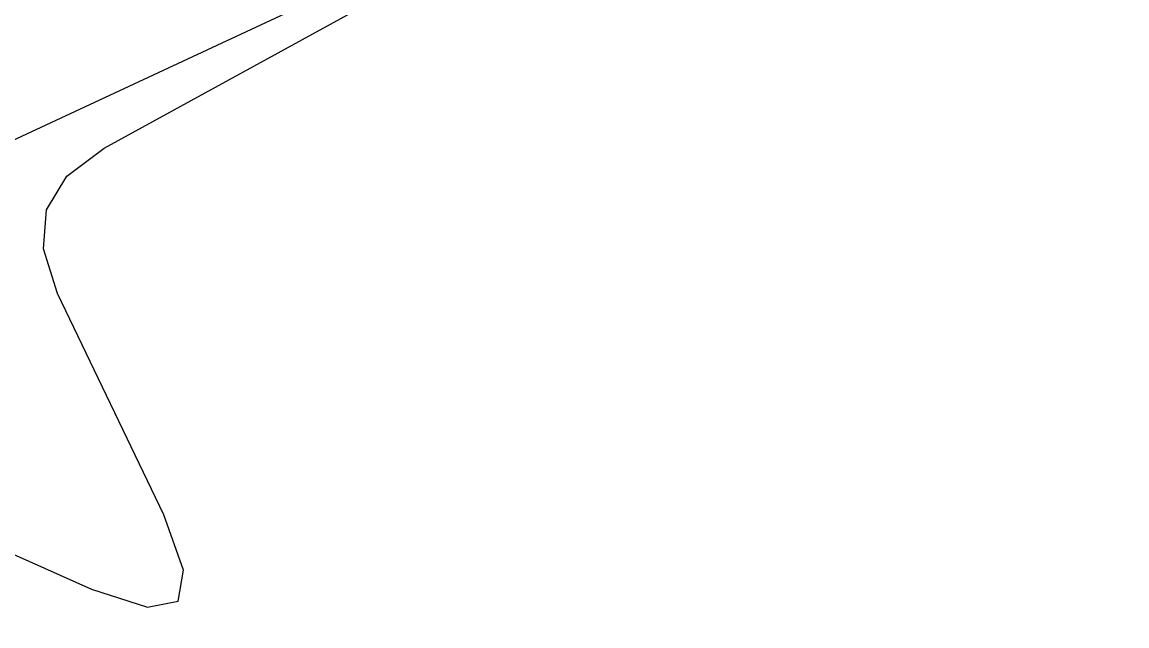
# Model space of a CAD drawing. Extents: x 2498567 to 2501210, y 7092229 to 7094464.
# Drawn here: x 2499449.53 to 2499463.92, y 7093135.76 to 7093143.62 of the extents above; entities that cross this region are included whole.
import ezdxf

# ---------------------------------------------------------------- set-up
doc = ezdxf.new("R2010")
doc.units = 0
doc.header["$MEASUREMENT"] = 0
doc.linetypes.add('HIDDEN', pattern=[0.375, 0.25, -0.125])
doc.layers.add('9', color=7, linetype='Continuous', lineweight=0)
doc.layers.add('Level 31', color=254, linetype='Continuous', lineweight=0)
doc.layers.add('GRID', color=254, linetype='HIDDEN')
doc.styles.get("Standard").update_dxf_attribs({"font": 'ARIALBD.TTF'})

msp = doc.modelspace()

# ---------------------------------------------------------------- linework, layer by layer
at = {"layer": 'GRID', "color": 252, "linetype": 'HIDDEN', "lineweight": 0, "ltscale": 35}
msp.add_line((2498898.649, 7092885.268), (2500878.278, 7093808.326), dxfattribs=at)
at = {"layer": 'Level 31', "color": 35, "linetype": 'Continuous', "lineweight": 13}
for p, q in [((2499450.602, 7093141.976), (2499467.12, 7093151.035)), ((2499450.114, 7093141.611), (2499450.602, 7093141.976)), ((2499449.85, 7093141.174), (2499450.114, 7093141.611)), ((2499449.81, 7093140.665), (2499449.85, 7093141.174)), ((2499449.994, 7093140.084), (2499449.81, 7093140.665)), ((2499451.377, 7093137.206), (2499449.994, 7093140.084)), ((2499446.186, 7093138.13), (2499450.437, 7093136.239)), ((2499451.635, 7093136.485), (2499451.377, 7093137.206)), ((2499451.565, 7093136.083), (2499451.635, 7093136.485)), ((2499450.437, 7093136.239), (2499451.166, 7093136.001)), ((2499451.166, 7093136.001), (2499451.565, 7093136.083))]:
    msp.add_line(p, q, dxfattribs=at)

# ---------------------------------------------------------------- texts
at = {"layer": '9', "color": 7}
msp.add_text('PROPOSED ACCESS ROAD', height=23.52, rotation=29.5804, dxfattribs=at).set_placement((2499305.23, 7093083.369))

doc.saveas('drawing.dxf')
